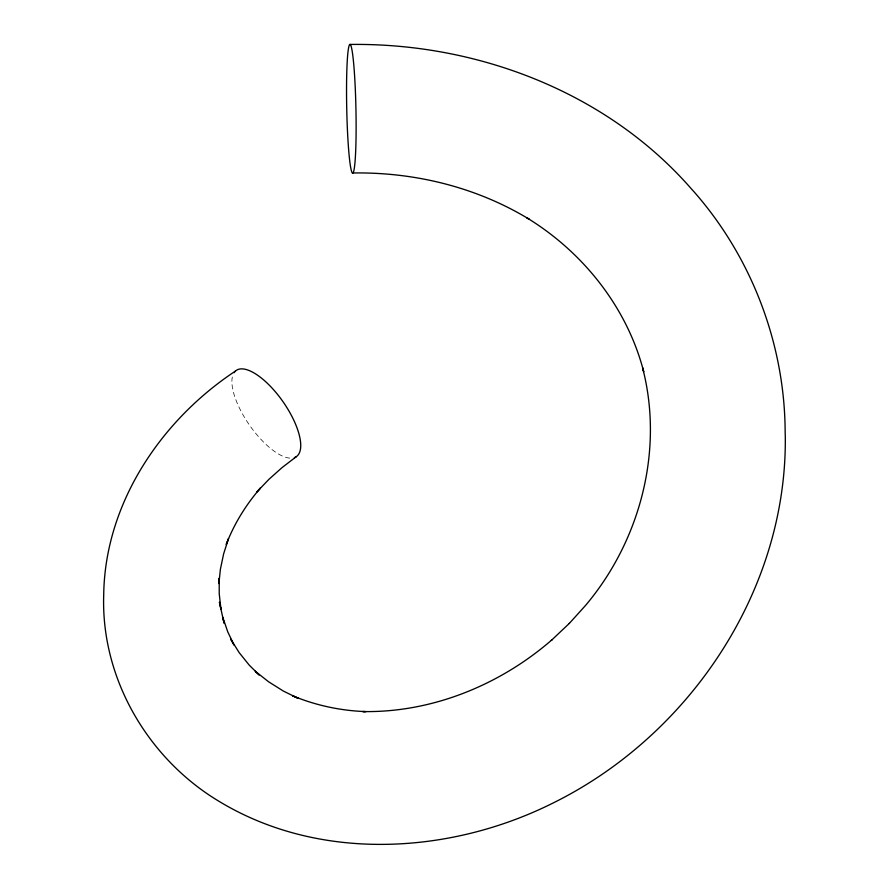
<?xml version="1.0" encoding="UTF-8"?>
<svg xmlns="http://www.w3.org/2000/svg" width="889" height="889" viewBox="0 0 889 889"><rect width="100%" height="100%" fill="white"/><g stroke="black" fill="none" stroke-linecap="round" stroke-linejoin="round"><path stroke-width="0.67" stroke-dasharray="4.45 3.33" d="M289.758 458.113A52.54 20.447 55.1 0 1 250.087 425.975A52.54 20.447 55.1 0 1 232.329 377.025"/><path stroke-width="1.33" d="M218.85 583.528L219.205 578.228L219.227 593.685L220.917 609.032L219.416 602.197L223.984 622.889M219.172 580.95L220.394 569.238L223.65 553.78L228.517 538.601L226.217 544.457C234.185 523.788 245.953 504.741 260.455 488.028L256.91 491.895L268.9 479.349L282.046 467.603L296.304 456.668M569.282 623.456L585.484 605.509C640.124 540.868 664.072 450.256 642.569 367.735L643.714 371.735C627.145 307.516 583.184 252.22 526.91 217.849L529.133 219.194C476.304 187.034 414.074 171.944 352.444 172.977A64.341 4.601 88.8 0 1 346.754 73.231A64.341 4.601 88.8 0 1 354.855 80.11A64.341 4.601 88.8 0 1 352.444 172.977M569.371 623.356L551.358 640.391L551.891 639.869C499.94 684.986 431.965 712.834 362.723 711.556L365.157 711.656M235.463 371.069C160.909 420.308 104.891 503.619 103.713 594.797C100.857 677.562 147.096 757.35 217.216 800.222C318.429 862.608 450.345 854.774 554.058 802.523C690.186 734.836 787.321 589.607 785.287 435.943L785.154 432.121C784.82 344.399 751.927 257.732 694.053 191.824L691.52 189.024C607.076 92.1 477.037 42.705 349.933 44.45M366.09 711.611C340.898 710.767 315.917 705.477 292.637 695.798L298.337 698.432M298.237 698.354L283.358 691.064L268.589 681.774L255.254 671.239L259.055 674.895M258.999 674.795L249.242 665.15L239.152 652.593L230.762 639.191L233.829 644.803M233.885 644.758L227.751 631.835L222.75 617.199L224.017 622.989M234.074 372.68A52.54 20.447 55.1 0 1 282.446 400.906A52.54 20.447 55.1 0 1 294.415 457.613"/></g></svg>
